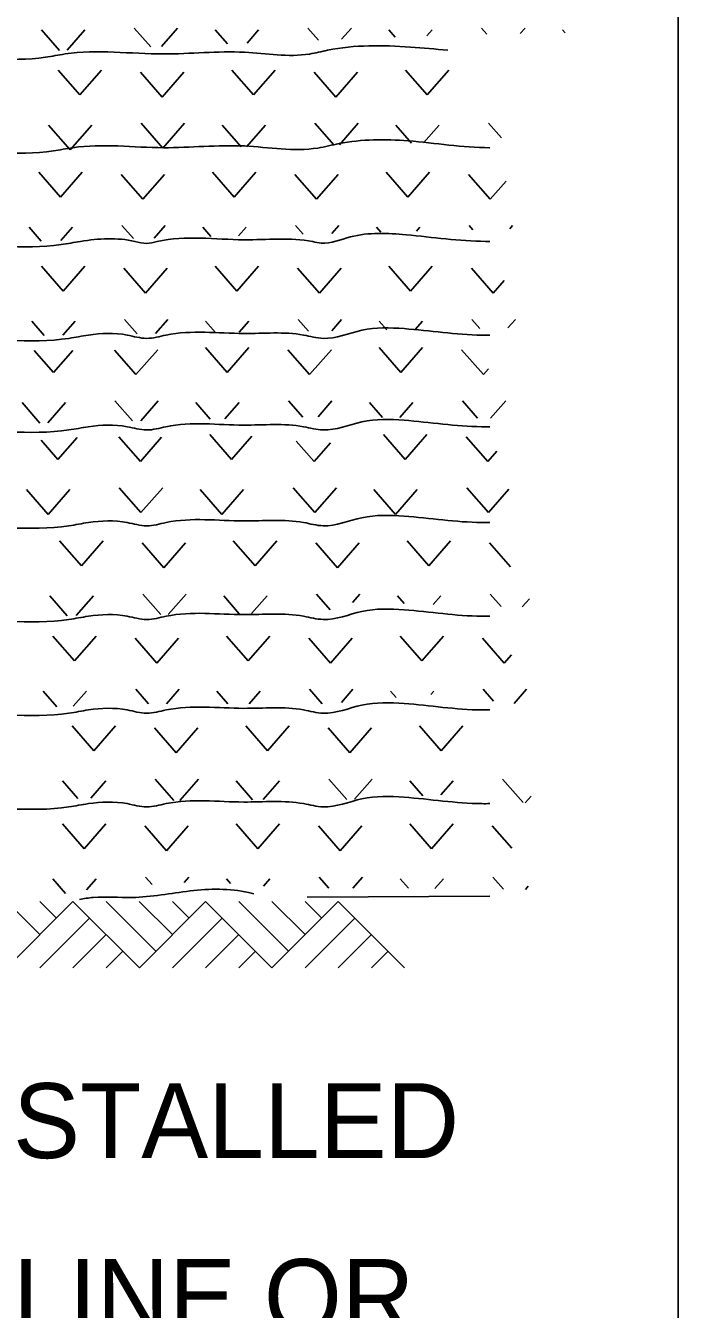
# Model space of a CAD drawing. Extents: x 997.6 to 1037, y 998.9 to 1023.1.
# Drawn here: x 1014.76 to 1016.5, y 1014.78 to 1018.205 of the extents above; entities that cross this region are included whole.
import ezdxf

# ---------------------------------------------------------------- set-up
doc = ezdxf.new("R2010")
doc.units = 0
for name, color, linetype in [('Level 1', 7, 'Continuous'), ('Level 10', 7, 'Continuous'), ('Level 5', 7, 'Continuous')]:
    doc.layers.add(name, color=color, linetype=linetype)

msp = doc.modelspace()

# ---------------------------------------------------------------- linework, layer by layer
at = {"layer": 'Level 1'}
for p, q in [((1014.7097, 1015.6913), (1014.8864, 1015.8681)), ((1014.7097, 1015.8681), (1014.798, 1015.7797)), ((1014.798, 1015.8681), (1014.8423, 1015.8238)), ((1014.8864, 1015.8681), (1015.0633, 1015.6913)), ((1014.9749, 1015.8681), (1015.1074, 1015.7355)), ((1015.0632, 1015.8681), (1015.1516, 1015.7797)), ((1015.0633, 1015.6913), (1015.24, 1015.8681)), ((1015.1516, 1015.8681), (1015.1958, 1015.8238)), ((1015.24, 1015.8681), (1015.4168, 1015.6913)), ((1015.3285, 1015.8681), (1015.461, 1015.7355)), ((1015.4168, 1015.6913), (1015.5936, 1015.8681)), ((1015.4168, 1015.8681), (1015.5052, 1015.7797)), ((1015.5052, 1015.8681), (1015.5494, 1015.8238)), ((1015.9973, 1015.8827), (1015.5108, 1015.8796)), ((1015.5936, 1015.8681), (1015.7704, 1015.6913)), ((1014.7981, 1015.6913), (1014.9307, 1015.8238)), ((1015.1517, 1015.6913), (1015.2843, 1015.8238)), ((1015.5053, 1015.6913), (1015.6378, 1015.8238)), ((1014.8864, 1015.6913), (1014.9748, 1015.7797)), ((1015.24, 1015.6913), (1015.3284, 1015.7797)), ((1015.5936, 1015.6913), (1015.682, 1015.7797)), ((1014.9748, 1015.6913), (1015.019, 1015.7355)), ((1015.3284, 1015.6913), (1015.3726, 1015.7355)), ((1015.682, 1015.6913), (1015.7262, 1015.7355))]:
    msp.add_line(p, q, dxfattribs=at)
for points in [[(1015.8853, 1018.1393), (1015.7857, 1018.1476), (1015.5651, 1018.1391), (1015.5167, 1018.129), (1015.344, 1018.1338), (1015.1273, 1018.1292), (1014.8652, 1018.1292), (1014.8133, 1018.1205), (1014.5256, 1018.1205), (1014.2408, 1018.0972), (1013.9211, 1018.123), (1013.7762, 1018.111), (1013.6824, 1018.1344), (1013.4464, 1018.1542), (1013.3537, 1018.131), (1013.2393, 1018.1279), (1013.0568, 1018.1051), (1013.0303, 1018.1061), (1012.8087, 1018.1292), (1012.7649, 1018.1292)], [(1015.9973, 1017.8792), (1015.9968, 1017.8792), (1015.7801, 1017.8973), (1015.5956, 1017.8901), (1015.5391, 1017.8783), (1015.3433, 1017.8837), (1015.1277, 1017.8792), (1014.8859, 1017.8792), (1014.8341, 1017.8705), (1014.5358, 1017.8705), (1014.241, 1017.8463), (1013.9213, 1017.8722), (1013.7558, 1017.8584), (1013.6414, 1017.887), (1013.4668, 1017.9016), (1013.3877, 1017.8818), (1013.2583, 1017.8783), (1013.0675, 1017.8544), (1013.0124, 1017.8566), (1012.7957, 1017.8792), (1012.7649, 1017.8792)], [(1015.9973, 1017.6292), (1015.9864, 1017.6292), (1015.7745, 1017.6468), (1015.6262, 1017.6411), (1015.5481, 1017.6248), (1015.5255, 1017.6286), (1015.3424, 1017.6336), (1015.1111, 1017.6288), (1015.0828, 1017.624), (1015.0517, 1017.6292), (1014.9067, 1017.6292), (1014.8548, 1017.6205), (1014.546, 1017.6205), (1014.2411, 1017.5955), (1013.9217, 1017.6213), (1013.7458, 1017.6068), (1013.7352, 1017.6058), (1013.6004, 1017.6395), (1013.4872, 1017.649), (1013.4218, 1017.6327), (1013.2773, 1017.6288), (1013.0783, 1017.6038), (1012.9947, 1017.6071), (1012.7827, 1017.6292), (1012.7649, 1017.6292)], [(1015.9973, 1017.3792), (1015.976, 1017.3792), (1015.7689, 1017.3964), (1015.6567, 1017.3921), (1015.5531, 1017.3705), (1015.5013, 1017.3792), (1015.3417, 1017.3835), (1015.1345, 1017.3792), (1015.0828, 1017.3705), (1015.0309, 1017.3792), (1014.9274, 1017.3792), (1014.8756, 1017.3705), (1014.5563, 1017.3705), (1014.2413, 1017.3447), (1013.9219, 1017.3705), (1013.7665, 1017.3576), (1013.7148, 1017.3533), (1013.5594, 1017.3921), (1013.5076, 1017.3964), (1013.4558, 1017.3835), (1013.2962, 1017.3792), (1013.089, 1017.3533), (1012.9768, 1017.3576), (1012.7697, 1017.3792), (1012.7649, 1017.3792)], [(1015.9973, 1017.1348), (1015.9758, 1017.1348), (1015.7688, 1017.152), (1015.6565, 1017.1477), (1015.5529, 1017.1261), (1015.5012, 1017.1348), (1015.3415, 1017.1391), (1015.1343, 1017.1348), (1015.0826, 1017.1261), (1015.0308, 1017.1348), (1014.9273, 1017.1348), (1014.8754, 1017.1261), (1014.5561, 1017.1261), (1014.2411, 1017.1003), (1013.9218, 1017.1261), (1013.7663, 1017.1132), (1013.7146, 1017.1088), (1013.5593, 1017.1477), (1013.5074, 1017.152), (1013.4557, 1017.1391), (1013.296, 1017.1348), (1013.0888, 1017.1088), (1012.9767, 1017.1132), (1012.7695, 1017.1348), (1012.6789, 1017.1348)], [(1015.9973, 1016.8792), (1015.976, 1016.8792), (1015.7689, 1016.8964), (1015.6567, 1016.8921), (1015.5531, 1016.8705), (1015.5013, 1016.8792), (1015.3417, 1016.8835), (1015.1345, 1016.8792), (1015.0828, 1016.8705), (1015.0309, 1016.8792), (1014.9274, 1016.8792), (1014.8756, 1016.8705), (1014.5563, 1016.8705), (1014.2413, 1016.8447), (1013.9473, 1016.8684)], [(1015.9973, 1016.6292), (1015.976, 1016.6292), (1015.7689, 1016.6464), (1015.6567, 1016.6421), (1015.5531, 1016.6205), (1015.5013, 1016.6292), (1015.3417, 1016.6335), (1015.1345, 1016.6292), (1015.0828, 1016.6205), (1015.0309, 1016.6292), (1014.9274, 1016.6292), (1014.8756, 1016.6205), (1014.5563, 1016.6205), (1014.2413, 1016.5947), (1013.9219, 1016.6205), (1013.7665, 1016.6076), (1013.7148, 1016.6033), (1013.5594, 1016.6421), (1013.5076, 1016.6464), (1013.4558, 1016.6335), (1013.3135, 1016.6296)], [(1015.9973, 1016.3792), (1015.976, 1016.3792), (1015.7689, 1016.3964), (1015.6567, 1016.3921), (1015.5531, 1016.3705), (1015.5013, 1016.3792), (1015.3417, 1016.3835), (1015.1345, 1016.3792), (1015.0828, 1016.3705), (1015.0309, 1016.3792), (1014.9274, 1016.3792), (1014.8756, 1016.3705), (1014.5563, 1016.3705), (1014.2413, 1016.3447), (1013.9219, 1016.3705), (1013.7665, 1016.3576), (1013.7148, 1016.3533), (1013.5594, 1016.3921), (1013.5076, 1016.3964), (1013.4558, 1016.3835), (1013.3135, 1016.3796)], [(1015.9973, 1016.1292), (1015.976, 1016.1292), (1015.7689, 1016.1464), (1015.6567, 1016.1421), (1015.5531, 1016.1205), (1015.5013, 1016.1292), (1015.3417, 1016.1335), (1015.1345, 1016.1292), (1015.0828, 1016.1205), (1015.0309, 1016.1292), (1014.9274, 1016.1292), (1014.8756, 1016.1205), (1014.5563, 1016.1205), (1014.2413, 1016.0947), (1013.9219, 1016.1205), (1013.7665, 1016.1076), (1013.7148, 1016.1033), (1013.5594, 1016.1421), (1013.5076, 1016.1464), (1013.4558, 1016.1335), (1013.3135, 1016.1296)], [(1015.3686, 1015.8883), (1015.3544, 1015.8919), (1015.1991, 1015.8963), (1015.0438, 1015.8789), (1014.9402, 1015.8789), (1014.9037, 1015.8738)]]:
    msp.add_spline(points, degree=3, dxfattribs=at)
at = {"layer": 'Level 10'}
msp.add_line((1016.5, 1021.5), (1016.5, 1000.5), dxfattribs=at)
at = {"layer": 'Level 5'}
for p, q in [((1014.8024, 1018.1936), (1014.8503, 1018.1385)), ((1014.8708, 1018.1393), (1014.918, 1018.1936)), ((1015.0498, 1018.1983), (1015.0935, 1018.1482)), ((1015.1227, 1018.1493), (1015.1654, 1018.1983)), ((1015.2654, 1018.1936), (1015.2979, 1018.1563)), ((1015.3503, 1018.1583), (1015.381, 1018.1936)), ((1015.5128, 1018.1983), (1015.5411, 1018.1658)), ((1015.6023, 1018.1683), (1015.6284, 1018.1983)), ((1015.7284, 1018.1936), (1015.7455, 1018.174)), ((1015.8298, 1018.1773), (1015.844, 1018.1936)), ((1015.9758, 1018.1983), (1015.9897, 1018.1823)), ((1016.0788, 1018.1838), (1016.0914, 1018.1983)), ((1016.1914, 1018.1936), (1016.1983, 1018.1858)), ((1014.8466, 1018.0862), (1014.9045, 1018.0198)), ((1014.9045, 1018.0198), (1014.9623, 1018.0862)), ((1015.3096, 1018.0862), (1015.3675, 1018.0198)), ((1015.3675, 1018.0198), (1015.4253, 1018.0862)), ((1015.7726, 1018.0862), (1015.8305, 1018.0198)), ((1015.8305, 1018.0198), (1015.8883, 1018.0862)), ((1015.0665, 1018.0804), (1015.1243, 1018.0142)), ((1015.1243, 1018.0142), (1015.1822, 1018.0804)), ((1015.5295, 1018.0804), (1015.5873, 1018.0142)), ((1015.5873, 1018.0142), (1015.6452, 1018.0804)), ((1014.8208, 1017.9395), (1014.8787, 1017.8731)), ((1014.8787, 1017.8731), (1014.9364, 1017.9395)), ((1015.0683, 1017.9442), (1015.126, 1017.8779)), ((1015.126, 1017.8779), (1015.1838, 1017.9442)), ((1015.2838, 1017.9395), (1015.3343, 1017.8815)), ((1015.3493, 1017.8818), (1015.3994, 1017.9395)), ((1015.5313, 1017.9442), (1015.5813, 1017.8867)), ((1015.5969, 1017.887), (1015.6468, 1017.9442)), ((1015.7468, 1017.9395), (1015.789, 1017.8911)), ((1015.8208, 1017.8918), (1015.8624, 1017.9395)), ((1015.9943, 1017.9442), (1016.0283, 1017.9052)), ((1014.7951, 1017.8136), (1014.853, 1017.7473)), ((1014.853, 1017.7473), (1014.9108, 1017.8136)), ((1015.2581, 1017.8136), (1015.316, 1017.7473)), ((1015.316, 1017.7473), (1015.3738, 1017.8136)), ((1015.7211, 1017.8136), (1015.779, 1017.7473)), ((1015.779, 1017.7473), (1015.8368, 1017.8136)), ((1015.015, 1017.8078), (1015.0728, 1017.7416)), ((1015.0728, 1017.7416), (1015.1307, 1017.8078)), ((1015.478, 1017.8078), (1015.5358, 1017.7416)), ((1015.5358, 1017.7416), (1015.5937, 1017.8078)), ((1015.941, 1017.8078), (1015.9988, 1017.7416)), ((1015.9988, 1017.7416), (1016.0409, 1017.7898)), ((1014.7693, 1017.6669), (1014.8014, 1017.6301)), ((1014.8541, 1017.6315), (1014.8849, 1017.6669)), ((1015.0168, 1017.6716), (1015.0473, 1017.6365)), ((1015.103, 1017.638), (1015.1323, 1017.6716)), ((1015.2323, 1017.6669), (1015.2541, 1017.642)), ((1015.3279, 1017.6439), (1015.3479, 1017.6669)), ((1015.4798, 1017.6716), (1015.4999, 1017.6484)), ((1015.5768, 1017.6504), (1015.5953, 1017.6716)), ((1015.6953, 1017.6669), (1015.7068, 1017.6538)), ((1015.8018, 1017.6563), (1015.8109, 1017.6669)), ((1015.9428, 1017.6716), (1015.9526, 1017.6603)), ((1016.0508, 1017.6629), (1016.0583, 1017.6716)), ((1014.8023, 1017.5632), (1014.8603, 1017.4968)), ((1014.8603, 1017.4968), (1014.918, 1017.5632)), ((1015.0223, 1017.5574), (1015.0801, 1017.4912)), ((1015.0801, 1017.4912), (1015.1379, 1017.5574)), ((1015.2653, 1017.5632), (1015.3233, 1017.4968)), ((1015.3233, 1017.4968), (1015.381, 1017.5632)), ((1015.4853, 1017.5574), (1015.5431, 1017.4912)), ((1015.5431, 1017.4912), (1015.6009, 1017.5574)), ((1015.7283, 1017.5632), (1015.7863, 1017.4968)), ((1015.7863, 1017.4968), (1015.844, 1017.5632)), ((1015.9483, 1017.5574), (1016.0061, 1017.4912)), ((1016.0061, 1017.4912), (1016.0357, 1017.525)), ((1014.7766, 1017.4165), (1014.8098, 1017.3783)), ((1014.8597, 1017.3791), (1014.8922, 1017.4165)), ((1015.024, 1017.4212), (1015.0578, 1017.3823)), ((1015.1063, 1017.3831), (1015.1396, 1017.4212)), ((1015.2396, 1017.4165), (1015.2664, 1017.3858)), ((1015.3293, 1017.3868), (1015.3552, 1017.4165)), ((1015.487, 1017.4212), (1015.5143, 1017.3898)), ((1015.5761, 1017.3908), (1015.6026, 1017.4212)), ((1015.7026, 1017.4165), (1015.7229, 1017.3932)), ((1015.7989, 1017.3944), (1015.8182, 1017.4165)), ((1015.95, 1017.4212), (1015.9709, 1017.3972)), ((1016.0458, 1017.3984), (1016.0656, 1017.4212)), ((1014.7833, 1017.3383), (1014.8345, 1017.2796)), ((1014.8345, 1017.2796), (1014.8856, 1017.3383)), ((1014.9974, 1017.3391), (1015.0543, 1017.2739)), ((1015.0543, 1017.2739), (1015.1122, 1017.3402)), ((1015.2396, 1017.3459), (1015.2975, 1017.2796)), ((1015.2975, 1017.2796), (1015.3553, 1017.3459)), ((1015.4595, 1017.3402), (1015.5173, 1017.2739)), ((1015.5173, 1017.2739), (1015.5752, 1017.3402)), ((1015.7026, 1017.3459), (1015.7605, 1017.2796)), ((1015.7605, 1017.2796), (1015.8183, 1017.3459)), ((1015.9225, 1017.3402), (1015.9803, 1017.2739)), ((1015.9803, 1017.2739), (1015.9938, 1017.2893)), ((1014.7508, 1017.1993), (1014.7983, 1017.1447)), ((1014.8193, 1017.1452), (1014.8664, 1017.1993)), ((1014.9983, 1017.2039), (1015.0451, 1017.1503)), ((1015.0674, 1017.1508), (1015.1138, 1017.2039)), ((1015.2138, 1017.1993), (1015.2525, 1017.1549)), ((1015.2916, 1017.1558), (1015.3294, 1017.1993)), ((1015.4613, 1017.2039), (1015.4992, 1017.1604)), ((1015.5397, 1017.1613), (1015.5768, 1017.2039)), ((1015.6768, 1017.1993), (1015.7111, 1017.1598)), ((1015.7578, 1017.1594), (1015.7924, 1017.1993)), ((1015.9243, 1017.2039), (1015.9644, 1017.1578)), ((1015.9996, 1017.1578), (1016.0398, 1017.2039)), ((1014.8013, 1017.0989), (1014.8462, 1017.0476)), ((1014.8462, 1017.0476), (1014.8972, 1017.1062)), ((1015.0082, 1017.1082), (1015.066, 1017.0419)), ((1015.066, 1017.0419), (1015.1226, 1017.1067)), ((1015.2513, 1017.1139), (1015.3092, 1017.0476)), ((1015.3092, 1017.0476), (1015.363, 1017.1094)), ((1015.4816, 1017.0963), (1015.529, 1017.0419)), ((1015.529, 1017.0419), (1015.5725, 1017.0918)), ((1015.7143, 1017.1139), (1015.7722, 1017.0476)), ((1015.7722, 1017.0476), (1015.8299, 1017.1139)), ((1015.9342, 1017.1082), (1015.992, 1017.0419)), ((1015.992, 1017.0419), (1016.0163, 1017.0697)), ((1014.7625, 1016.9673), (1014.8203, 1016.9008)), ((1014.8203, 1016.9008), (1014.8781, 1016.9673)), ((1015.0099, 1016.9719), (1015.0677, 1016.9057)), ((1015.0677, 1016.9057), (1015.1255, 1016.9719)), ((1015.2255, 1016.9673), (1015.2833, 1016.9008)), ((1015.2833, 1016.9008), (1015.3411, 1016.9673)), ((1015.4729, 1016.9719), (1015.5307, 1016.9057)), ((1015.5307, 1016.9057), (1015.5885, 1016.9719)), ((1015.6885, 1016.9673), (1015.7463, 1016.9008)), ((1015.7463, 1016.9008), (1015.8041, 1016.9673)), ((1015.9359, 1016.9719), (1015.9937, 1016.9057)), ((1015.9937, 1016.9057), (1016.0483, 1016.9682)), ((1014.8508, 1016.8303), (1014.9088, 1016.764)), ((1014.9088, 1016.764), (1014.9665, 1016.8303)), ((1015.0708, 1016.8246), (1015.1286, 1016.7583)), ((1015.1286, 1016.7583), (1015.1864, 1016.8246)), ((1015.3138, 1016.8303), (1015.3718, 1016.764)), ((1015.3718, 1016.764), (1015.4295, 1016.8303)), ((1015.5338, 1016.8246), (1015.5916, 1016.7583)), ((1015.5916, 1016.7583), (1015.6494, 1016.8246)), ((1015.7768, 1016.8303), (1015.8348, 1016.764)), ((1015.8348, 1016.764), (1015.8925, 1016.8303)), ((1015.9968, 1016.8246), (1016.0523, 1016.7609)), ((1014.8251, 1016.6837), (1014.8712, 1016.6307)), ((1014.8948, 1016.631), (1014.9407, 1016.6837)), ((1015.0725, 1016.6883), (1015.1203, 1016.6336)), ((1015.1405, 1016.6338), (1015.1881, 1016.6883)), ((1015.2881, 1016.6837), (1015.3296, 1016.636)), ((1015.3626, 1016.6364), (1015.4037, 1016.6837)), ((1015.5355, 1016.6883), (1015.5723, 1016.6461)), ((1015.6315, 1016.6659), (1015.6511, 1016.6883)), ((1015.7511, 1016.6837), (1015.7689, 1016.6632)), ((1015.8463, 1016.6603), (1015.8667, 1016.6837)), ((1015.9985, 1016.6883), (1016.0275, 1016.6551)), ((1016.0841, 1016.654), (1016.1031, 1016.6758)), ((1014.8324, 1016.5763), (1014.8903, 1016.5099)), ((1014.8903, 1016.5099), (1014.9481, 1016.5763)), ((1015.2954, 1016.5763), (1015.3533, 1016.5099)), ((1015.3533, 1016.5099), (1015.4111, 1016.5763)), ((1015.7584, 1016.5763), (1015.8163, 1016.5099)), ((1015.8163, 1016.5099), (1015.8741, 1016.5763)), ((1015.0523, 1016.5705), (1015.1102, 1016.5043)), ((1015.1102, 1016.5043), (1015.168, 1016.5705)), ((1015.5153, 1016.5705), (1015.5732, 1016.5043)), ((1015.5732, 1016.5043), (1015.631, 1016.5705)), ((1015.9783, 1016.5705), (1016.0362, 1016.5043)), ((1016.0362, 1016.5043), (1016.055, 1016.5258)), ((1014.8067, 1016.4296), (1014.8432, 1016.3877)), ((1014.8873, 1016.3894), (1014.9223, 1016.4296)), ((1015.0541, 1016.4343), (1015.0878, 1016.3956)), ((1015.1359, 1016.3956), (1015.1697, 1016.4343)), ((1015.2697, 1016.4296), (1015.2993, 1016.3956)), ((1015.3557, 1016.3956), (1015.3853, 1016.4296)), ((1015.5171, 1016.4343), (1015.5508, 1016.3956)), ((1015.6021, 1016.3992), (1015.6327, 1016.4343)), ((1015.7327, 1016.4296), (1015.748, 1016.412)), ((1015.8399, 1016.42), (1015.8483, 1016.4296)), ((1015.9801, 1016.4343), (1016.0075, 1016.4028)), ((1016.0623, 1016.3961), (1016.0957, 1016.4343)), ((1014.8839, 1016.3368), (1014.9418, 1016.2705)), ((1014.9418, 1016.2705), (1014.9996, 1016.3368)), ((1015.3469, 1016.3368), (1015.4048, 1016.2705)), ((1015.4048, 1016.2705), (1015.4626, 1016.3368)), ((1015.8099, 1016.3368), (1015.8678, 1016.2705)), ((1015.8678, 1016.2705), (1015.9256, 1016.3368)), ((1015.1038, 1016.3311), (1015.1617, 1016.2648)), ((1015.1617, 1016.2648), (1015.2195, 1016.3311)), ((1015.5668, 1016.3311), (1015.6247, 1016.2648)), ((1015.6247, 1016.2648), (1015.6825, 1016.3311)), ((1014.8582, 1016.1902), (1014.8994, 1016.1428)), ((1014.9338, 1016.1442), (1014.9738, 1016.1902)), ((1015.1056, 1016.1948), (1015.1553, 1016.1379)), ((1015.1716, 1016.138), (1015.2212, 1016.1948)), ((1015.3212, 1016.1902), (1015.365, 1016.1398)), ((1015.3933, 1016.1402), (1015.4368, 1016.1902)), ((1015.5686, 1016.1948), (1015.6165, 1016.1399)), ((1015.6372, 1016.141), (1015.6842, 1016.1948)), ((1015.7842, 1016.1902), (1015.8188, 1016.1504)), ((1015.8674, 1016.153), (1015.8998, 1016.1902)), ((1016.0316, 1016.1948), (1016.0864, 1016.1319)), ((1016.0916, 1016.1312), (1016.1074, 1016.1493)), ((1014.8582, 1016.0754), (1014.9161, 1016.0091)), ((1014.9161, 1016.0091), (1014.9738, 1016.0754)), ((1015.0781, 1016.0697), (1015.1359, 1016.0034)), ((1015.1359, 1016.0034), (1015.1938, 1016.0697)), ((1015.3212, 1016.0754), (1015.3791, 1016.0091)), ((1015.3791, 1016.0091), (1015.4368, 1016.0754)), ((1015.5411, 1016.0697), (1015.5989, 1016.0034)), ((1015.5989, 1016.0034), (1015.6568, 1016.0697)), ((1015.7842, 1016.0754), (1015.8421, 1016.0091)), ((1015.8421, 1016.0091), (1015.8998, 1016.0754)), ((1016.0041, 1016.0697), (1016.0558, 1016.0103)), ((1014.8324, 1015.9288), (1014.8662, 1015.8899)), ((1014.9227, 1015.8996), (1014.948, 1015.9288)), ((1015.0798, 1015.9334), (1015.0972, 1015.9136)), ((1015.1829, 1015.9191), (1015.1954, 1015.9334)), ((1015.2954, 1015.9288), (1015.3061, 1015.9165)), ((1015.394, 1015.9092), (1015.411, 1015.9288)), ((1015.5428, 1015.9334), (1015.5685, 1015.904)), ((1015.6328, 1015.904), (1015.6584, 1015.9334)), ((1015.7584, 1015.9288), (1015.7806, 1015.9033)), ((1015.8513, 1015.9026), (1015.874, 1015.9288)), ((1016.0058, 1015.9334), (1016.0341, 1015.901)), ((1016.0926, 1015.9004), (1016.0999, 1015.9088))]:
    msp.add_line(p, q, dxfattribs=at)

# ---------------------------------------------------------------- texts
at = {"layer": 'Level 1'}
for s, p in [('BOX INSTALLED', (1013.8201, 1015.1835)), ('ORIGINAL GROUNDLINE OR', (1012.1854, 1014.7144))]:
    msp.add_text(s, height=0.2, dxfattribs=at).set_placement(p)

doc.saveas('drawing.dxf')
